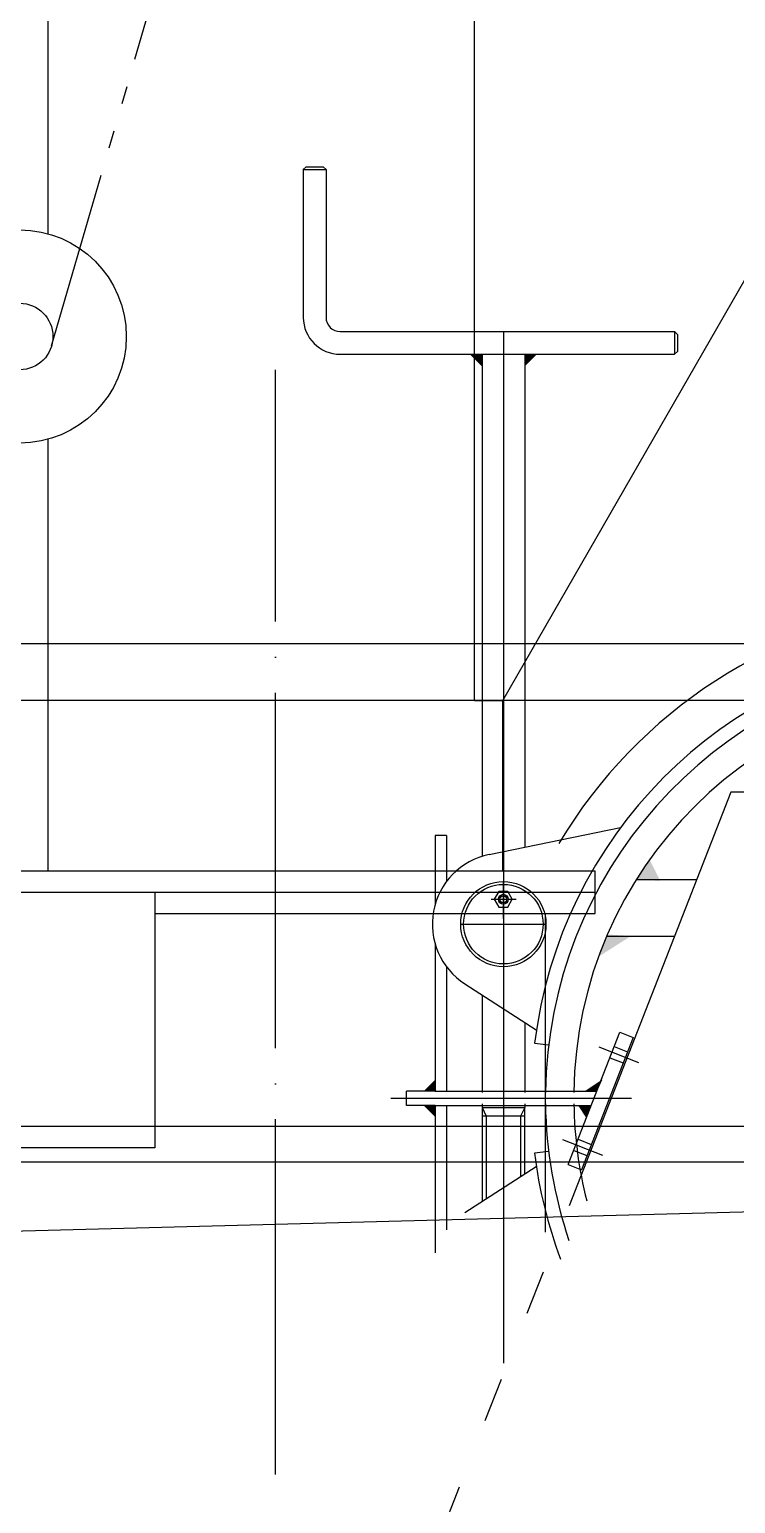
# Model space of a CAD drawing. Extents: x 1551 to 113148, y -1700 to 77018.
# Drawn here: x 36312 to 36809, y 60561 to 61598 of the extents above; entities that cross this region are included whole.
import ezdxf

# ---------------------------------------------------------------- set-up
doc = ezdxf.new("R2010")
doc.units = 0
doc.header["$LTSCALE"] = 500
doc.header["$MEASUREMENT"] = 0
doc.linetypes.add('CENTER', pattern=[3, 2.5, -0.25, 0, -0.25])
doc.linetypes.add('PHANTOM', pattern=[2.1, 1.25, -0.2, 0.125, -0.2, 0.125, -0.2])
doc.layers.get('0').update_dxf_attribs({"linetype": 'CONTINUOUS'})

# ---------------------------------------------------------------- blocks, each defined once
blk = doc.blocks.new('ankmm')
for p, q in [((-2280.4, 1358.5), (-2278.4, 1360.5)), ((-2278.4, 1360.5), (-2266.4, 1360.5)), ((-2266.4, 1360.5), (-2264.4, 1358.5)), ((-2280.4, 1358.5), (-2280.4, 1254.5)), ((-2280.4, 1358.5), (-2264.4, 1358.5)), ((-2264.4, 1358.5), (-2264.4, 1254.5)), ((-2254.4, 1244.5), (-2019.1, 1244.5)), ((-2139.6, 1244.5), (-2139.6, 518.5)), ((-2019.1, 1244.5), (-2019.1, 1228.5)), ((-2019.1, 1244.5), (-2017.1, 1242.5)), ((-2017.1, 1242.5), (-2017.1, 1230.5)), ((-2254.4, 1228.5), (-2019.1, 1228.5)), ((-2154.6, 1228.5), (-2154.6, 875.2)), ((-2124.6, 1228.5), (-2124.6, 881.6)), ((-2019.1, 1228.5), (-2017.1, 1230.5)), ((-1619.5, 920.3), (-1979.5, 920.3)), ((-2149.7, 876.5), (-2057.1, 895.5)), ((-2187.7, 890), (-2187.7, 841.1)), ((-2179.7, 890), (-2187.7, 890)), ((-2179.7, 890), (-2179.7, 857.4)), ((-2139.6, 831.5), (-2139.6, 857.3)), ((-2139.6, 852.7), (-2139.6, 836.7)), ((-2139.6, 843.3), (-2139.6, 850.8)), ((-2045.7, 859), (-2003.5, 859)), ((-2148.1, 845), (-2130.7, 845)), ((-2142.8, 850.5), (-2146, 845)), ((-2146, 845), (-2142.8, 839.5)), ((-2136.4, 850.5), (-2142.8, 850.5)), ((-2133.3, 845), (-2136.4, 850.5)), ((-2136.4, 839.5), (-2133.3, 845)), ((-2142.8, 839.5), (-2136.4, 839.5)), ((-2169.6, 827.5), (-2109.6, 827.5)), ((-2187.7, 813.9), (-2187.7, 710)), ((-2066.7, 819), (-2019.1, 819)), ((-2179.7, 797.6), (-2179.7, 710)), ((-2166.6, 785.4), (-2116.4, 753.1)), ((-2154.6, 777.7), (-2154.6, 709)), ((-2124.6, 758.4), (-2124.6, 709)), ((-2094, 658.3), (-2057.6, 751.4)), ((-2048.3, 747.7), (-2084.7, 654.6)), ((-2057.6, 751.4), (-2048.3, 747.7)), ((-2107.7, 742.4), (-2117.7, 743.6)), ((-2072.3, 741.1), (-2044.4, 730.1)), ((-2061.5, 741.4), (-2052.2, 737.7)), ((-2064.6, 733.5), (-2055.3, 729.8)), ((-2187.7, 710), (-2207.7, 710)), ((-2207.7, 700), (-2207.7, 710)), ((-2187.7, 710), (-2073.5, 710)), ((-2218.8, 705), (-2063.7, 705)), ((-2212.8, 705), (-2063.7, 705)), ((-2187.7, 700), (-2207.7, 700)), ((-2204.5, 705), (-2049.4, 705)), ((-2187.7, 700), (-2078, 700)), ((-2187.7, 700), (-2187.7, 596.1)), ((-2179.7, 700), (-2179.7, 612.4)), ((-2154.6, 705), (-2154.6, 705)), ((-2154.6, 701), (-2154.6, 698.5)), ((-2154.6, 698.5), (-2124.6, 698.5)), ((-2154.6, 698.5), (-2154.6, 632.3)), ((-2154.6, 698.5), (-2151.6, 692.5)), ((-2124.6, 698.5), (-2127.6, 692.5)), ((-2124.6, 705), (-2124.6, 705)), ((-2124.6, 701), (-2124.6, 698.5)), ((-2124.6, 651.6), (-2124.6, 698.5)), ((-2124.6, 692.5), (-2154.6, 692.5)), ((-2151.6, 692.5), (-2151.6, 634.2)), ((-2127.6, 692.5), (-2127.6, 649.6)), ((-2097.9, 675.9), (-2069.9, 664.9)), ((-2087, 676.2), (-2077.7, 672.5)), ((-2107.7, 667.6), (-2117.7, 666.4)), ((-2090.1, 668.3), (-2080.8, 664.6)), ((-2166.6, 624.6), (-2116.4, 656.9)), ((-2094, 658.3), (-2084.7, 654.6))]:
    blk.add_line(p, q)
at = {"linetype": 'PHANTOM', "ltscale": 0.5}
blk.add_line((-1979.5, 920.3), (-2229.5, 281.3), dxfattribs=at)
for centre, radius in [((-2139.6, 827.5), 30), ((-2139.6, 827.5), 28), ((-2139.6, 845), 3.5), ((-2139.6, 845), 2.5)]:
    blk.add_circle(centre, radius)
for centre, radius, start, end in [((-2254.4, 1254.5), 26, 180, 270), ((-2254.4, 1254.5), 10, 180, 270), ((-1800.1, 705.1), 349.8, 96.6253, 149.1929), ((-1800.1, 705.1), 319.8, 97.2482, 173.0772), ((-1800.3, 705.1), 309.7, 97.4494, 179.285), ((-1801.2, 705.7), 288.8, 90.2605, 179.3393), ((-2139.6, 827.5), 50, 101.6012, 237.2876), ((-1800, 705), 310, 179.9987, 180), ((-1800, 705), 310, 180.7393, 198.8264), ((-1800, 705), 290, 180.7903, 194.3925), ((-1800, 705), 320, 186.9331, 200.7168)]:
    blk.add_arc(centre, radius, start, end)
for points in [[(-2154.6, 1228.5), (-2154.6, 1220), (-2163.1, 1228.5), (-2154.6, 1220)], [(-2124.6, 1228.5), (-2116.1, 1228.5), (-2124.6, 1220), (-2116.1, 1228.5)], [(-2029.2, 858), (-2045.7, 859), (-2036.6, 872.7)], [(-2066.2, 820.2), (-2049.7, 819.2), (-2072.3, 804.8)], [(-2195.7, 710), (-2187.7, 710), (-2187.7, 718)], [(-2069.8, 718.3), (-2073.5, 710), (-2082.5, 709.9)], [(-2195.7, 700), (-2187.7, 700), (-2187.7, 692)], [(-2078, 700), (-2087, 699.9), (-2081.6, 691.7)]]:
    blk.add_solid(points)
blk = doc.blocks.new('eyhd6teirr4')
at = {"ltscale": 0.2}
for p, q in [((-813.4, 985), (-208.8, 2036.3)), ((-833.4, 985), (-833.4, 1957.1)), ((-1133.4, 1313.3), (-1133.4, 1750)), ((-1133.4, 865), (-1133.4, 1168.7)), ((-833.4, 985), (-813.4, 985)), ((-813.4, 865), (-813.4, 985)), ((-1198.4, 865), (-748.4, 865)), ((-748.4, 835), (-748.4, 865)), ((-1198.4, 850), (-748.4, 850)), ((-1058.4, 835), (-748.4, 835)), ((-783.4, 610.8), (-783.4, 835))]:
    blk.add_line(p, q, dxfattribs=at)
at = {"linetype": 'PHANTOM', "ltscale": 0.2}
blk.add_line((-1130.9, 1234.5), (-983, 1743.1), dxfattribs=at)
at = {"linetype": 'CENTER', "ltscale": 0.2}
blk.add_line((-973.4, 440.2), (-973.4, 1217.5), dxfattribs=at)
at = {"ltscale": 0.2}
blk.add_lwpolyline([(-1268.4, 850), (-1058.4, 850), (-1058.4, 670), (-1268.4, 670)], close=True, dxfattribs=at)
for radius in [75, 23.4]:
    blk.add_circle((-1153.4, 1241), radius, dxfattribs=at)

msp = doc.modelspace()

# ---------------------------------------------------------------- linework, layer by layer
for p, q in [((25437.365, 61166.238), (43538.591, 61166.238)), ((43538.591, 61126.238), (25437.365, 61126.238)), ((43597.042, 60943.992), (31777.391, 60633.999)), ((37825.105, 60826.238), (25437.365, 60826.238)), ((37835.105, 60801.238), (25437.365, 60801.238))]:
    msp.add_line(p, q)

# ---------------------------------------------------------------- block references
for name, p in [('eyhd6teirr4', (37458.532, 60141.238)), ('ankmm', (38785.105, 60141.238))]:
    msp.add_blockref(name, p)

doc.saveas('drawing.dxf')
